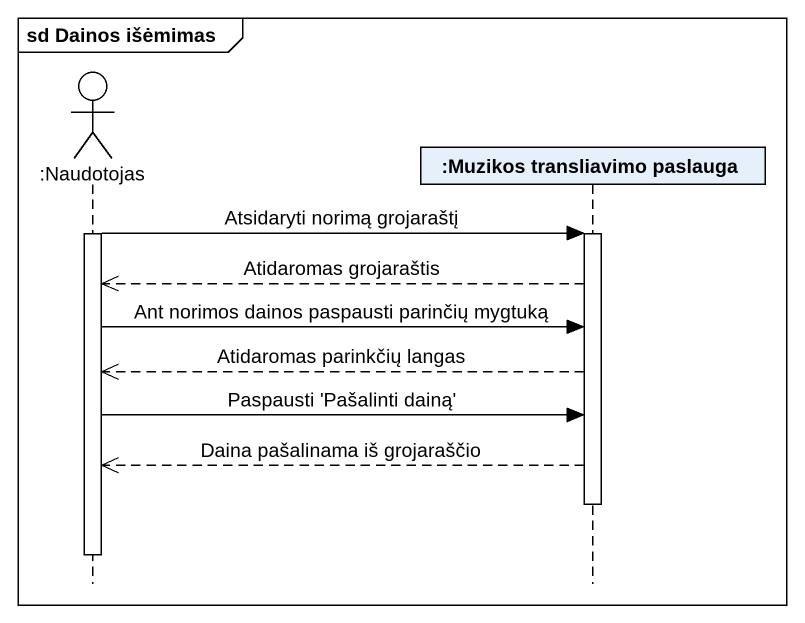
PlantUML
@startuml
mainframe sd Dainos išėmimas
hide footbox
actor ":Naudotojas" as Naudotojas
participant ":Muzikos transliavimo paslauga" as Muzikos_transliavimo

activate Naudotojas
Naudotojas -> Muzikos_transliavimo : Atsidaryti norimą grojaraštį
activate Muzikos_transliavimo
Muzikos_transliavimo -->> Naudotojas : Atidaromas grojaraštis
Naudotojas -> Muzikos_transliavimo : Ant norimos dainos paspausti parinčių mygtuką
Muzikos_transliavimo -->> Naudotojas : Atidaromas parinkčių langas
Naudotojas -> Muzikos_transliavimo : Paspausti 'Pašalinti dainą'
Muzikos_transliavimo -->> Naudotojas : Daina pašalinama iš grojaraščio
deactivate Muzikos_transliavimo
deactivate Naudotojas
@enduml
